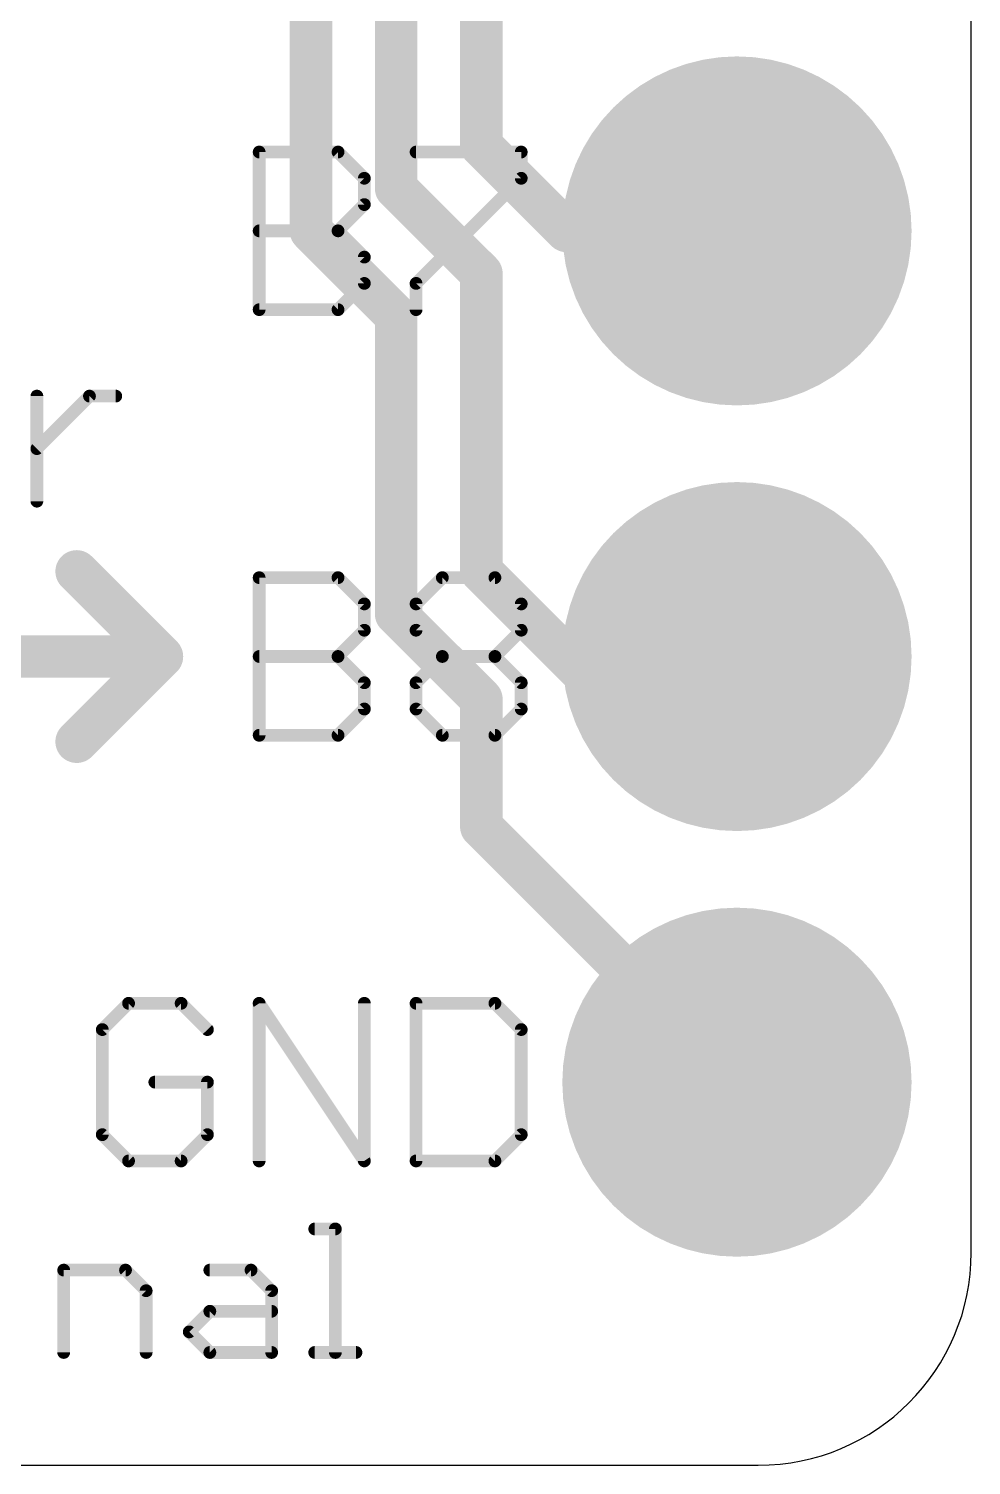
# Model space of a CAD drawing. Extents: x 0.5 to 16, y 1.5 to 29.5.
# Drawn here: x 10.38 to 16, y 1.52 to 10.1 of the extents above; entities that cross this region are included whole.
import ezdxf

# ---------------------------------------------------------------- set-up
doc = ezdxf.new("R2010")
doc.units = 0
for name, color, linetype in [('1', 12, 'CONTINUOUS'), ('17', 110, 'CONTINUOUS'), ('20', 53, 'CONTINUOUS'), ('21', 40, 'CONTINUOUS'), ('29', 253, 'CONTINUOUS')]:
    doc.layers.add(name, color=color, linetype=linetype)

# ---------------------------------------------------------------- blocks, each defined once
blk = doc.blocks.new('ROUNDP')
at = {"const_width": 0.5}
blk.add_lwpolyline([(0, -0.25, 1), (0, 0.25, 1), (0, -0.25)], format="xyb", dxfattribs=at)

msp = doc.modelspace()

# ---------------------------------------------------------------- linework, layer by layer
at = {"layer": '1', "const_width": 0.254}
for points in [[(13.081, 9.398), (13.081, 10.922)], [(12.573, 9.144), (12.573, 10.668)], [(12.065, 8.89), (12.065, 10.414)], [(13.589, 8.89), (13.081, 9.398)], [(13.081, 8.636), (12.573, 9.144)], [(12.573, 8.382), (12.065, 8.89)], [(14.605, 8.89), (13.589, 8.89)], [(13.081, 6.858), (13.081, 8.636)], [(12.573, 6.604), (12.573, 8.382)], [(13.843, 6.096), (13.081, 6.858)], [(13.081, 6.096), (12.573, 6.604)], [(14.605, 6.35), (14.351, 6.096)], [(13.081, 5.334), (13.081, 6.096)], [(14.351, 6.096), (13.843, 6.096)], [(14.605, 3.81), (13.081, 5.334)]]:
    msp.add_lwpolyline(points, dxfattribs=at)
at = {"layer": '1', "const_width": 0.127}
for points in [[(13.1259, 9.4429, 1), (13.0361, 9.3531)], [(13.0175, 9.398, 1), (13.1445, 9.398)], [(12.6179, 9.1889, 1), (12.5281, 9.0991)], [(12.5095, 9.144, 1), (12.6365, 9.144)], [(12.1099, 8.9349, 1), (12.0201, 8.8451)], [(13.589, 8.9535, 1), (13.589, 8.8265)], [(14.605, 8.8265, 1), (14.605, 8.9535)], [(12.0015, 8.89, 1), (12.1285, 8.89)], [(13.5441, 8.8451, 1), (13.6339, 8.9349)], [(13.1445, 8.636, 1), (13.0175, 8.636)], [(13.0361, 8.5911, 1), (13.1259, 8.6809)], [(12.6365, 8.382, 1), (12.5095, 8.382)], [(12.5281, 8.3371, 1), (12.6179, 8.4269)], [(13.1259, 6.9029, 1), (13.0361, 6.8131)], [(13.0175, 6.858, 1), (13.1445, 6.858)], [(12.6179, 6.6489, 1), (12.5281, 6.5591)], [(12.5095, 6.604, 1), (12.6365, 6.604)], [(14.6499, 6.3051, 1), (14.5601, 6.3949)], [(13.1445, 6.096, 1), (13.0175, 6.096)], [(13.0361, 6.0511, 1), (13.1259, 6.1409)], [(13.843, 6.1595, 1), (13.843, 6.0325)], [(13.7981, 6.0511, 1), (13.8879, 6.1409)], [(14.3061, 6.1409, 1), (14.3959, 6.0511)], [(14.351, 6.0325, 1), (14.351, 6.1595)], [(13.1259, 5.3789, 1), (13.0361, 5.2891)], [(13.0175, 5.334, 1), (13.1445, 5.334)], [(14.5601, 3.7651, 1), (14.6499, 3.8549)]]:
    msp.add_lwpolyline(points, format="xyb", dxfattribs=at)
at = {"layer": '20'}
for p, q in [((16.002, 2.794), (16.002, 28.194)), ((1.778, 1.524), (14.732, 1.524))]:
    msp.add_line(p, q, dxfattribs=at)
msp.add_arc((14.732, 2.794), 1.27, 270, 0, dxfattribs=at)
at = {"layer": '21'}
for points, const_width in [([(11.7561, 8.4201), (11.7561, 9.3607)], 0.0762), ([(11.7561, 9.3607), (12.2264, 9.3607)], 0.0762), ([(12.2264, 9.3607), (12.3831, 9.2039)], 0.0762), ([(12.6916, 9.3607), (13.3186, 9.3607)], 0.0762), ([(13.3186, 9.3607), (13.3186, 9.2039)], 0.0762), ([(12.3831, 9.2039), (12.3831, 9.0472)], 0.0762), ([(13.3186, 9.2039), (12.6916, 8.5769)], 0.0762), ([(12.3831, 9.0472), (12.2264, 8.8904)], 0.0762), ([(11.7561, 8.8904), (12.2264, 8.8904)], 0.0762), ([(12.2264, 8.8904), (12.3831, 8.7336)], 0.0762), ([(12.3831, 8.7336), (12.3831, 8.5769)], 0.0762), ([(12.3831, 8.5769), (12.2264, 8.4201)], 0.0762), ([(12.6916, 8.5769), (12.6916, 8.4201)], 0.0762), ([(12.2264, 8.4201), (11.7561, 8.4201)], 0.0762), ([(10.4307, 7.2771), (10.4307, 7.9042)], 0.0762), ([(10.4307, 7.5906), (10.7442, 7.9042)], 0.0762), ([(10.7442, 7.9042), (10.901, 7.9042)], 0.0762), ([(11.176, 6.35), (10.668, 6.858)], 0.254), ([(11.7561, 5.8801), (11.7561, 6.8207)], 0.0762), ([(11.7561, 6.8207), (12.2264, 6.8207)], 0.0762), ([(12.2264, 6.8207), (12.3831, 6.6639)], 0.0762), ([(12.6916, 6.6639), (12.8483, 6.8207)], 0.0762), ([(12.8483, 6.8207), (13.1619, 6.8207)], 0.0762), ([(13.1619, 6.8207), (13.3186, 6.6639)], 0.0762), ([(12.3831, 6.6639), (12.3831, 6.5072)], 0.0762), ([(12.6916, 6.5072), (12.6916, 6.6639)], 0.0762), ([(13.3186, 6.6639), (13.3186, 6.5072)], 0.0762), ([(12.3831, 6.5072), (12.2264, 6.3504)], 0.0762), ([(12.8483, 6.3504), (12.6916, 6.5072)], 0.0762), ([(13.3186, 6.5072), (13.1619, 6.3504)], 0.0762), ([(5.334, 6.35), (11.176, 6.35)], 0.254), ([(11.176, 6.35), (10.668, 5.842)], 0.254), ([(11.7561, 6.3504), (12.2264, 6.3504)], 0.0762), ([(12.2264, 6.3504), (12.3831, 6.1936)], 0.0762), ([(12.6916, 6.1936), (12.8483, 6.3504)], 0.0762), ([(12.8483, 6.3504), (13.1619, 6.3504)], 0.0762), ([(13.1619, 6.3504), (13.3186, 6.1936)], 0.0762), ([(12.3831, 6.1936), (12.3831, 6.0369)], 0.0762), ([(12.6916, 6.0369), (12.6916, 6.1936)], 0.0762), ([(13.3186, 6.1936), (13.3186, 6.0369)], 0.0762), ([(12.3831, 6.0369), (12.2264, 5.8801)], 0.0762), ([(12.8483, 5.8801), (12.6916, 6.0369)], 0.0762), ([(13.3186, 6.0369), (13.1619, 5.8801)], 0.0762), ([(12.2264, 5.8801), (11.7561, 5.8801)], 0.0762), ([(13.1619, 5.8801), (12.8483, 5.8801)], 0.0762), ([(10.9773, 4.2807), (10.8205, 4.1239)], 0.0762), ([(11.2908, 4.2807), (10.9773, 4.2807)], 0.0762), ([(11.4476, 4.1239), (11.2908, 4.2807)], 0.0762), ([(11.7561, 3.3401), (11.7561, 4.2807)], 0.0762), ([(11.7561, 4.2807), (12.3831, 3.3401)], 0.0762), ([(12.3831, 3.3401), (12.3831, 4.2807)], 0.0762), ([(12.6916, 4.2807), (12.6916, 3.3401)], 0.0762), ([(13.1619, 4.2807), (12.6916, 4.2807)], 0.0762), ([(13.3186, 4.1239), (13.1619, 4.2807)], 0.0762), ([(10.8205, 4.1239), (10.8205, 3.4969)], 0.0762), ([(13.3186, 3.4969), (13.3186, 4.1239)], 0.0762), ([(11.4476, 3.8104), (11.1341, 3.8104)], 0.0762), ([(11.4476, 3.4969), (11.4476, 3.8104)], 0.0762), ([(10.8205, 3.4969), (10.9773, 3.3401)], 0.0762), ([(11.2908, 3.3401), (11.4476, 3.4969)], 0.0762), ([(13.1619, 3.3401), (13.3186, 3.4969)], 0.0762), ([(10.9773, 3.3401), (11.2908, 3.3401)], 0.0762), ([(12.6916, 3.3401), (13.1619, 3.3401)], 0.0762), ([(12.0875, 2.9343), (12.2103, 2.9343)], 0.0762), ([(12.2103, 2.9343), (12.2103, 2.1971)], 0.0762), ([(10.5906, 2.1971), (10.5906, 2.6886)], 0.0762), ([(10.5906, 2.6886), (10.9592, 2.6886)], 0.0762), ([(10.9592, 2.6886), (11.0821, 2.5657)], 0.0762), ([(11.4619, 2.6886), (11.7077, 2.6886)], 0.0762), ([(11.7077, 2.6886), (11.8305, 2.5657)], 0.0762), ([(11.0821, 2.5657), (11.0821, 2.1971)], 0.0762), ([(11.8305, 2.5657), (11.8305, 2.1971)], 0.0762), ([(11.339, 2.32), (11.4619, 2.4428)], 0.0762), ([(11.4619, 2.4428), (11.8305, 2.4428)], 0.0762), ([(11.4619, 2.1971), (11.339, 2.32)], 0.0762), ([(11.8305, 2.1971), (11.4619, 2.1971)], 0.0762), ([(12.0875, 2.1971), (12.3332, 2.1971)], 0.0762)]:
    msp.add_lwpolyline(points, dxfattribs=dict(at, const_width=const_width))
for points, const_width in [([(11.7751, 9.3607, 1), (11.737, 9.3607)], 0.0381), ([(11.7561, 9.3798, 1), (11.7561, 9.3417)], 0.0381), ([(12.2398, 9.3742, 1), (12.2129, 9.3472)], 0.0381), ([(12.2264, 9.3417, 1), (12.2264, 9.3798)], 0.0381), ([(12.6916, 9.3798, 1), (12.6916, 9.3417)], 0.0381), ([(13.3377, 9.3607, 1), (13.2996, 9.3607)], 0.0381), ([(13.3186, 9.3417, 1), (13.3186, 9.3798)], 0.0381), ([(12.4022, 9.2039, 1), (12.3641, 9.2039)], 0.0381), ([(12.3697, 9.1905, 1), (12.3966, 9.2174)], 0.0381), ([(13.2996, 9.2039, 1), (13.3377, 9.2039)], 0.0381), ([(13.3321, 9.1905, 1), (13.3052, 9.2174)], 0.0381), ([(12.3641, 9.0472, 1), (12.4022, 9.0472)], 0.0381), ([(12.3966, 9.0337, 1), (12.3697, 9.0606)], 0.0381), ([(11.7561, 8.9094, 1), (11.7561, 8.8713)], 0.0381), ([(12.2398, 8.9039, 1), (12.2129, 8.8769)], 0.0381), ([(12.2129, 8.9039, 1), (12.2398, 8.8769)], 0.0381), ([(12.2264, 8.8713, 1), (12.2264, 8.9094)], 0.0381), ([(12.4022, 8.7336, 1), (12.3641, 8.7336)], 0.0381), ([(12.3697, 8.7202, 1), (12.3966, 8.7471)], 0.0381), ([(12.3641, 8.5769, 1), (12.4022, 8.5769)], 0.0381), ([(12.3966, 8.5634, 1), (12.3697, 8.5903)], 0.0381), ([(12.7106, 8.5769, 1), (12.6725, 8.5769)], 0.0381), ([(12.6781, 8.5903, 1), (12.7051, 8.5634)], 0.0381), ([(11.7561, 8.4391, 1), (11.7561, 8.401)], 0.0381), ([(11.737, 8.4201, 1), (11.7751, 8.4201)], 0.0381), ([(12.2129, 8.4336, 1), (12.2398, 8.4066)], 0.0381), ([(12.2264, 8.401, 1), (12.2264, 8.4391)], 0.0381), ([(12.6725, 8.4201, 1), (12.7106, 8.4201)], 0.0381), ([(10.4497, 7.9042, 1), (10.4116, 7.9042)], 0.0381), ([(10.7442, 7.9232, 1), (10.7442, 7.8851)], 0.0381), ([(10.7577, 7.8907, 1), (10.7308, 7.9176)], 0.0381), ([(10.901, 7.8851, 1), (10.901, 7.9232)], 0.0381), ([(10.4172, 7.6041, 1), (10.4442, 7.5772)], 0.0381), ([(10.4116, 7.2771, 1), (10.4497, 7.2771)], 0.0381), ([(10.7129, 6.9029, 1), (10.6231, 6.8131)], 0.127), ([(11.7561, 6.8398, 1), (11.7561, 6.8017)], 0.0381), ([(11.7751, 6.8207, 1), (11.737, 6.8207)], 0.0381), ([(12.2398, 6.8342, 1), (12.2129, 6.8072)], 0.0381), ([(12.2264, 6.8017, 1), (12.2264, 6.8398)], 0.0381), ([(12.8483, 6.8398, 1), (12.8483, 6.8017)], 0.0381), ([(12.8618, 6.8072, 1), (12.8349, 6.8342)], 0.0381), ([(13.1754, 6.8342, 1), (13.1484, 6.8072)], 0.0381), ([(13.1619, 6.8017, 1), (13.1619, 6.8398)], 0.0381), ([(12.4022, 6.6639, 1), (12.3641, 6.6639)], 0.0381), ([(12.3697, 6.6505, 1), (12.3966, 6.6774)], 0.0381), ([(12.7106, 6.6639, 1), (12.6725, 6.6639)], 0.0381), ([(12.6781, 6.6774, 1), (12.7051, 6.6505)], 0.0381), ([(13.3377, 6.6639, 1), (13.2996, 6.6639)], 0.0381), ([(13.3052, 6.6505, 1), (13.3321, 6.6774)], 0.0381), ([(12.3641, 6.5072, 1), (12.4022, 6.5072)], 0.0381), ([(12.3966, 6.4937, 1), (12.3697, 6.5206)], 0.0381), ([(12.6725, 6.5072, 1), (12.7106, 6.5072)], 0.0381), ([(12.7051, 6.5206, 1), (12.6781, 6.4937)], 0.0381), ([(13.2996, 6.5072, 1), (13.3377, 6.5072)], 0.0381), ([(13.3321, 6.4937, 1), (13.3052, 6.5206)], 0.0381), ([(11.2209, 6.3051, 1), (11.1311, 6.3949)], 0.127), ([(11.1311, 6.3051, 1), (11.2209, 6.3949)], 0.127), ([(11.176, 6.2865, 1), (11.176, 6.4135)], 0.127), ([(11.7561, 6.3695, 1), (11.7561, 6.3314)], 0.0381), ([(12.2398, 6.3639, 1), (12.2129, 6.3369)], 0.0381), ([(12.2129, 6.3639, 1), (12.2398, 6.3369)], 0.0381), ([(12.2264, 6.3314, 1), (12.2264, 6.3695)], 0.0381), ([(12.8483, 6.3695, 1), (12.8483, 6.3314)], 0.0381), ([(12.8618, 6.3369, 1), (12.8349, 6.3639)], 0.0381), ([(12.8349, 6.3369, 1), (12.8618, 6.3639)], 0.0381), ([(13.1754, 6.3639, 1), (13.1484, 6.3369)], 0.0381), ([(13.1484, 6.3639, 1), (13.1754, 6.3369)], 0.0381), ([(13.1619, 6.3314, 1), (13.1619, 6.3695)], 0.0381), ([(12.4022, 6.1936, 1), (12.3641, 6.1936)], 0.0381), ([(12.3697, 6.1802, 1), (12.3966, 6.2071)], 0.0381), ([(12.7106, 6.1936, 1), (12.6725, 6.1936)], 0.0381), ([(12.6781, 6.2071, 1), (12.7051, 6.1802)], 0.0381), ([(13.3377, 6.1936, 1), (13.2996, 6.1936)], 0.0381), ([(13.3052, 6.1802, 1), (13.3321, 6.2071)], 0.0381), ([(12.3641, 6.0369, 1), (12.4022, 6.0369)], 0.0381), ([(12.3966, 6.0234, 1), (12.3697, 6.0503)], 0.0381), ([(12.6725, 6.0369, 1), (12.7106, 6.0369)], 0.0381), ([(12.7051, 6.0503, 1), (12.6781, 6.0234)], 0.0381), ([(13.2996, 6.0369, 1), (13.3377, 6.0369)], 0.0381), ([(13.3321, 6.0234, 1), (13.3052, 6.0503)], 0.0381), ([(10.6231, 5.8869, 1), (10.7129, 5.7971)], 0.127), ([(11.7561, 5.8992, 1), (11.7561, 5.8611)], 0.0381), ([(12.2264, 5.8611, 1), (12.2264, 5.8992)], 0.0381), ([(12.8483, 5.8992, 1), (12.8483, 5.8611)], 0.0381), ([(13.1619, 5.8611, 1), (13.1619, 5.8992)], 0.0381), ([(11.737, 5.8801, 1), (11.7751, 5.8801)], 0.0381), ([(12.2129, 5.8936, 1), (12.2398, 5.8666)], 0.0381), ([(12.8349, 5.8666, 1), (12.8618, 5.8936)], 0.0381), ([(13.1484, 5.8936, 1), (13.1754, 5.8666)], 0.0381), ([(10.9773, 4.2998, 1), (10.9773, 4.2617)], 0.0381), ([(10.9908, 4.2672, 1), (10.9638, 4.2942)], 0.0381), ([(11.3043, 4.2942, 1), (11.2774, 4.2672)], 0.0381), ([(11.2908, 4.2617, 1), (11.2908, 4.2998)], 0.0381), ([(11.7719, 4.2913, 1), (11.7402, 4.2701)], 0.0381), ([(11.7751, 4.2807, 1), (11.737, 4.2807)], 0.0381), ([(12.4022, 4.2807, 1), (12.3641, 4.2807)], 0.0381), ([(12.7106, 4.2807, 1), (12.6725, 4.2807)], 0.0381), ([(12.6916, 4.2998, 1), (12.6916, 4.2617)], 0.0381), ([(13.1754, 4.2942, 1), (13.1484, 4.2672)], 0.0381), ([(13.1619, 4.2617, 1), (13.1619, 4.2998)], 0.0381), ([(10.8396, 4.1239, 1), (10.8015, 4.1239)], 0.0381), ([(10.8071, 4.1374, 1), (10.834, 4.1105)], 0.0381), ([(11.4341, 4.1105, 1), (11.4611, 4.1374)], 0.0381), ([(13.3377, 4.1239, 1), (13.2996, 4.1239)], 0.0381), ([(13.3052, 4.1105, 1), (13.3321, 4.1374)], 0.0381), ([(11.1341, 3.8295, 1), (11.1341, 3.7913)], 0.0381), ([(11.4667, 3.8104, 1), (11.4286, 3.8104)], 0.0381), ([(11.4476, 3.7913, 1), (11.4476, 3.8295)], 0.0381), ([(10.834, 3.5103, 1), (10.8071, 3.4834)], 0.0381), ([(10.8015, 3.4969, 1), (10.8396, 3.4969)], 0.0381), ([(11.4286, 3.4969, 1), (11.4667, 3.4969)], 0.0381), ([(11.4611, 3.4834, 1), (11.4341, 3.5103)], 0.0381), ([(13.2996, 3.4969, 1), (13.3377, 3.4969)], 0.0381), ([(13.3321, 3.4834, 1), (13.3052, 3.5103)], 0.0381), ([(10.9773, 3.3592, 1), (10.9773, 3.3211)], 0.0381), ([(10.9638, 3.3266, 1), (10.9908, 3.3536)], 0.0381), ([(11.2774, 3.3536, 1), (11.3043, 3.3266)], 0.0381), ([(11.2908, 3.3211, 1), (11.2908, 3.3592)], 0.0381), ([(11.737, 3.3401, 1), (11.7751, 3.3401)], 0.0381), ([(12.3641, 3.3401, 1), (12.4022, 3.3401)], 0.0381), ([(12.3673, 3.3295, 1), (12.399, 3.3507)], 0.0381), ([(12.6725, 3.3401, 1), (12.7106, 3.3401)], 0.0381), ([(12.6916, 3.3592, 1), (12.6916, 3.3211)], 0.0381), ([(13.1484, 3.3536, 1), (13.1754, 3.3266)], 0.0381), ([(13.1619, 3.3211, 1), (13.1619, 3.3592)], 0.0381), ([(12.0875, 2.9534, 1), (12.0875, 2.9153)], 0.0381), ([(12.2294, 2.9343, 1), (12.1913, 2.9343)], 0.0381), ([(12.2103, 2.9153, 1), (12.2103, 2.9534)], 0.0381), ([(10.5906, 2.7076, 1), (10.5906, 2.6695)], 0.0381), ([(10.6097, 2.6886, 1), (10.5716, 2.6886)], 0.0381), ([(10.9727, 2.7021, 1), (10.9458, 2.6751)], 0.0381), ([(10.9592, 2.6695, 1), (10.9592, 2.7076)], 0.0381), ([(11.4619, 2.7076, 1), (11.4619, 2.6695)], 0.0381), ([(11.7211, 2.7021, 1), (11.6942, 2.6751)], 0.0381), ([(11.7077, 2.6695, 1), (11.7077, 2.7076)], 0.0381), ([(11.1012, 2.5657, 1), (11.0631, 2.5657)], 0.0381), ([(11.0686, 2.5522, 1), (11.0956, 2.5792)], 0.0381), ([(11.8496, 2.5657, 1), (11.8115, 2.5657)], 0.0381), ([(11.8171, 2.5522, 1), (11.844, 2.5792)], 0.0381), ([(11.4619, 2.4619, 1), (11.4619, 2.4238)], 0.0381), ([(11.4754, 2.4294, 1), (11.4484, 2.4563)], 0.0381), ([(11.8305, 2.4238, 1), (11.8305, 2.4619)], 0.0381), ([(11.3525, 2.3334, 1), (11.3256, 2.3065)], 0.0381), ([(11.3256, 2.3334, 1), (11.3525, 2.3065)], 0.0381), ([(11.4619, 2.2162, 1), (11.4619, 2.1781)], 0.0381), ([(11.4484, 2.1836, 1), (11.4754, 2.2106)], 0.0381), ([(11.8305, 2.1781, 1), (11.8305, 2.2162)], 0.0381), ([(12.0875, 2.2162, 1), (12.0875, 2.1781)], 0.0381), ([(12.3332, 2.1781, 1), (12.3332, 2.2162)], 0.0381), ([(10.5716, 2.1971, 1), (10.6097, 2.1971)], 0.0381), ([(11.0631, 2.1971, 1), (11.1012, 2.1971)], 0.0381), ([(11.8115, 2.1971, 1), (11.8496, 2.1971)], 0.0381), ([(12.1913, 2.1971, 1), (12.2294, 2.1971)], 0.0381)]:
    msp.add_lwpolyline(points, format="xyb", dxfattribs=dict(at, const_width=const_width))

# ---------------------------------------------------------------- block references
at = {"layer": '17'}
for p, xscale, yscale in [((14.605, 8.89), 1.9304, 1.9304), ((14.605, 8.89), 1.9304, 1.9304), ((14.605, 8.89), 1.4064, 1.4064), ((14.605, 6.35), 1.9304, 1.9304), ((14.605, 6.35), 1.9304, 1.9304), ((14.605, 6.35), 1.4064, 1.4064), ((14.605, 3.81), 1.9304, 1.9304), ((14.605, 3.81), 1.9304, 1.9304), ((14.605, 3.81), 1.4064, 1.4064)]:
    msp.add_blockref('ROUNDP', p, dxfattribs=dict(at, xscale=xscale, yscale=yscale))
at = {"layer": '29', "xscale": 2.0828, "yscale": 2.0828}
for p in [(14.605, 8.89), (14.605, 6.35), (14.605, 3.81)]:
    msp.add_blockref('ROUNDP', p, dxfattribs=at)

doc.saveas('drawing.dxf')
